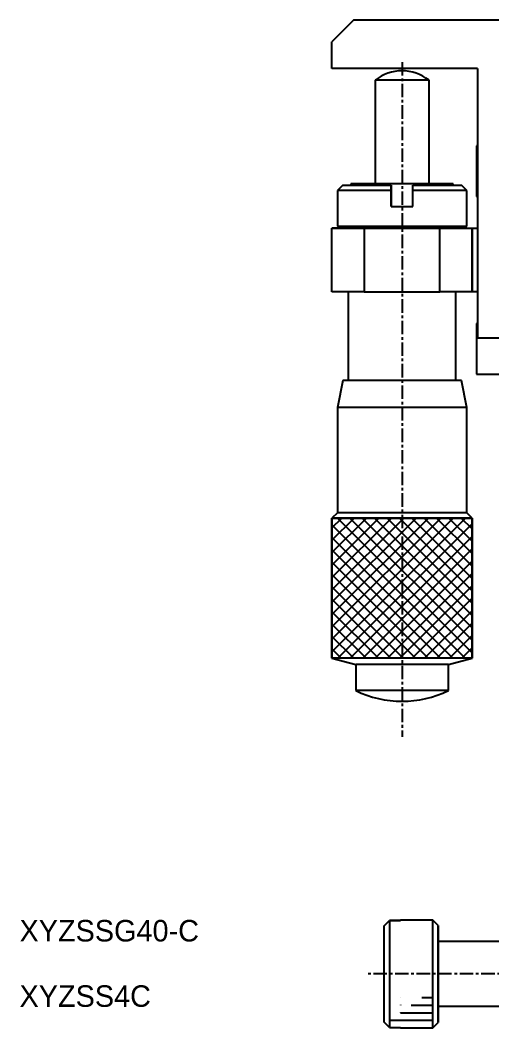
# Model space of a CAD drawing. Extents: x 81 to 317, y 60 to 277.
# Drawn here: x 80.9 to 124.6, y 64.6 to 158.1 of the extents above; entities that cross this region are included whole.
import ezdxf

# ---------------------------------------------------------------- set-up
doc = ezdxf.new("R2010")
doc.units = 0
doc.linetypes.add('CENTER', pattern=[2, 1.25, -0.25, 0.25, -0.25])
doc.layers.get('0').update_dxf_attribs({"linetype": 'CONTINUOUS'})
doc.layers.add('CENTER', color=1, linetype='CENTER')

msp = doc.modelspace()

# ---------------------------------------------------------------- linework, layer by layer
at = {"color": 7, "linetype": 'CONTINUOUS'}
for p, q in [((111.778, 158.116), (109.778, 156.116)), ((128.278, 158.116), (111.778, 158.116)), ((111.779, 158.116), (111.778, 158.116)), ((128.278, 158.116), (111.779, 158.116)), ((109.778, 153.616), (109.778, 156.116)), ((123.278, 153.616), (109.778, 153.616)), ((123.278, 153.616), (123.278, 128.616)), ((113.779, 152.538), (113.779, 142.916)), ((118.779, 152.538), (113.779, 152.538)), ((118.779, 142.916), (118.779, 152.538)), ((123.278, 146.466), (123.179, 146.466)), ((123.179, 146.466), (123.179, 144.116)), ((123.179, 144.116), (123.179, 141.766)), ((110.779, 142.816), (110.279, 142.316)), ((115.278, 142.316), (110.279, 142.316)), ((110.279, 142.316), (110.279, 139.016)), ((110.779, 142.816), (111.525, 142.816)), ((110.779, 142.816), (115.278, 142.816)), ((121.029, 142.916), (111.529, 142.916)), ((111.529, 142.916), (111.529, 142.816)), ((111.779, 142.916), (111.529, 142.916)), ((115.278, 142.816), (115.278, 142.316)), ((115.278, 142.316), (115.278, 140.816)), ((117.278, 142.816), (121.779, 142.816)), ((117.278, 142.316), (117.278, 142.816)), ((122.279, 142.316), (117.278, 142.316)), ((117.278, 140.816), (117.278, 142.316)), ((121.029, 142.916), (120.779, 142.916)), ((121.029, 142.816), (121.029, 142.916)), ((121.029, 142.816), (121.121, 142.816)), ((121.121, 142.816), (121.779, 142.816)), ((122.279, 142.316), (121.779, 142.816)), ((122.279, 139.016), (122.279, 142.316)), ((123.179, 141.766), (123.278, 141.766)), ((115.278, 140.816), (117.278, 140.816)), ((109.779, 132.916), (109.779, 138.816)), ((109.779, 138.816), (112.778, 138.816)), ((110.479, 138.816), (109.779, 138.816)), ((109.779, 138.816), (109.779, 138.816)), ((110.279, 139.016), (116.278, 139.016)), ((110.279, 139.016), (110.479, 138.816)), ((112.778, 138.816), (112.778, 132.916)), ((112.778, 138.816), (119.778, 138.816)), ((116.278, 139.016), (122.279, 139.016)), ((119.778, 132.916), (119.778, 138.816)), ((119.778, 138.816), (122.779, 138.816)), ((122.079, 138.816), (122.279, 139.016)), ((122.079, 138.816), (123.278, 138.816)), ((122.779, 132.916), (122.779, 138.816)), ((122.779, 138.816), (122.779, 132.916)), ((122.779, 138.816), (123.278, 138.816)), ((122.779, 138.816), (122.779, 138.816)), ((112.778, 132.916), (109.779, 132.916)), ((111.279, 132.916), (111.279, 124.666)), ((112.778, 132.916), (119.778, 132.916)), ((122.779, 132.916), (119.778, 132.916)), ((121.279, 124.666), (121.279, 132.916)), ((123.278, 132.916), (122.779, 132.916)), ((122.779, 132.916), (122.779, 132.916)), ((123.278, 129.966), (123.179, 129.966)), ((123.179, 129.966), (123.179, 127.616)), ((128.278, 128.616), (123.278, 128.616)), ((123.179, 127.616), (123.179, 125.266)), ((110.779, 124.666), (110.279, 122.166)), ((121.779, 124.666), (110.779, 124.666)), ((111.279, 124.666), (110.779, 124.666)), ((121.529, 124.666), (111.029, 124.666)), ((111.279, 124.666), (111.029, 124.666)), ((121.529, 124.666), (121.279, 124.666)), ((121.779, 124.666), (121.279, 124.666)), ((122.279, 122.166), (121.779, 124.666)), ((123.179, 125.266), (125.779, 125.266)), ((110.279, 122.166), (110.279, 112.416)), ((122.279, 122.166), (110.279, 122.166)), ((122.279, 112.416), (122.279, 122.166)), ((110.279, 112.416), (109.779, 111.916)), ((122.279, 112.416), (110.279, 112.416)), ((122.779, 111.916), (122.279, 112.416)), ((109.779, 98.916), (109.779, 111.916)), ((109.779, 111.916), (122.779, 111.916)), ((122.779, 111.916), (122.779, 98.916)), ((109.779, 98.916), (111.979, 98.326)), ((122.779, 98.916), (109.779, 98.916)), ((120.579, 98.326), (111.979, 98.326)), ((111.979, 98.326), (111.979, 95.916)), ((120.579, 98.326), (122.779, 98.916)), ((120.579, 95.916), (120.579, 98.326)), ((120.579, 95.916), (111.979, 95.916)), ((114.629, 74.088), (115.129, 74.591)), ((114.629, 65.144), (114.629, 74.088)), ((115.129, 74.591), (115.129, 64.641)), ((116.129, 74.591), (115.129, 74.591)), ((115.129, 74.591), (116.129, 74.591)), ((119.129, 74.616), (116.129, 74.616)), ((116.129, 74.616), (116.129, 74.591)), ((119.129, 64.616), (119.129, 74.616)), ((119.629, 74.116), (119.129, 74.616)), ((119.629, 74.116), (119.629, 65.116)), ((119.629, 72.616), (119.629, 74.116)), ((126.907, 72.616), (119.629, 72.616)), ((119.629, 72.616), (119.629, 66.616)), ((119.629, 66.616), (119.629, 72.616)), ((119.629, 66.616), (127.129, 66.616)), ((119.629, 65.116), (119.629, 66.616)), ((115.129, 64.641), (114.629, 65.144)), ((115.129, 64.641), (116.129, 64.641)), ((116.129, 64.641), (116.129, 64.616)), ((116.129, 64.616), (119.129, 64.616)), ((119.129, 64.616), (119.629, 65.116))]:
    msp.add_line(p, q, dxfattribs=at)
at = {"color": 9, "linetype": 'CONTINUOUS'}
for p, q in [((115.278, 140.816), (115.278, 142.816)), ((109.779, 111.916), (109.779, 98.916)), ((122.779, 111.916), (109.779, 111.916)), ((122.779, 98.916), (122.779, 111.916)), ((122.779, 98.916), (109.779, 98.916))]:
    msp.add_line(p, q, dxfattribs=at)
at = {"color": 3, "linetype": 'CONTINUOUS'}
for p, q in [((109.779, 111.006), (110.688, 111.916)), ((109.779, 109.857), (111.837, 111.916)), ((109.779, 108.708), (112.986, 111.916)), ((109.779, 107.559), (114.135, 111.916)), ((109.779, 106.41), (115.285, 111.916)), ((109.779, 105.261), (116.434, 111.916)), ((109.779, 104.112), (117.583, 111.916)), ((109.779, 102.963), (118.732, 111.916)), ((109.779, 101.814), (119.881, 111.916)), ((109.779, 100.665), (121.03, 111.916)), ((109.779, 99.515), (122.179, 111.916)), ((122.137, 98.916), (109.779, 111.275)), ((122.779, 99.424), (110.286, 111.916)), ((110.328, 98.916), (122.779, 111.366)), ((122.779, 100.573), (111.436, 111.916)), ((122.779, 101.722), (112.585, 111.916)), ((122.779, 102.871), (113.734, 111.916)), ((122.779, 104.02), (114.883, 111.916)), ((122.779, 105.169), (116.032, 111.916)), ((122.779, 106.318), (117.181, 111.916)), ((122.779, 107.467), (118.33, 111.916)), ((122.779, 108.616), (119.479, 111.916)), ((122.779, 109.765), (120.628, 111.916)), ((122.779, 110.914), (121.777, 111.916)), ((120.988, 98.916), (109.779, 110.126)), ((111.477, 98.916), (122.779, 110.217)), ((119.839, 98.916), (109.779, 108.976)), ((112.626, 98.916), (122.779, 109.068)), ((118.69, 98.916), (109.779, 107.827)), ((113.775, 98.916), (122.779, 107.919)), ((117.541, 98.916), (109.779, 106.678)), ((114.924, 98.916), (122.779, 106.77)), ((116.392, 98.916), (109.779, 105.529)), ((116.073, 98.916), (122.779, 105.621)), ((115.243, 98.916), (109.779, 104.38)), ((117.222, 98.916), (122.779, 104.472)), ((114.094, 98.916), (109.779, 103.231)), ((118.371, 98.916), (122.779, 103.323)), ((112.945, 98.916), (109.779, 102.082)), ((119.52, 98.916), (122.779, 102.174)), ((120.669, 98.916), (122.779, 101.025)), ((111.796, 98.916), (109.779, 100.933)), ((110.647, 98.916), (109.779, 99.784)), ((121.818, 98.916), (122.779, 99.876)), ((116.129, 67.441), (116.129, 67.416)), ((118.128, 67.416), (119.129, 67.416)), ((116.129, 66.741), (116.129, 66.716)), ((117.129, 66.716), (119.129, 66.716)), ((116.129, 66.041), (116.129, 66.016)), ((116.129, 66.016), (119.129, 66.016)), ((115.129, 65.316), (119.129, 65.316)), ((116.129, 65.341), (116.129, 65.316))]:
    msp.add_line(p, q, dxfattribs=at)
at = {"color": 7, "linetype": 'CONTINUOUS'}
for centre, radius, start, end in [((116.279, 149.416), 4, 51.31779, 128.68217), ((116.279, 104.661), 9.745, 243.81622, 296.1838)]:
    msp.add_arc(centre, radius, start, end, dxfattribs=at)
at = {"layer": 'CENTER', "color": 1, "linetype": 'CENTER'}
for p, q in [((116.279, 154.216), (116.279, 91.616)), ((128.879, 69.616), (112.879, 69.616))]:
    msp.add_line(p, q, dxfattribs=at)

# ---------------------------------------------------------------- texts
at = {"color": 7, "linetype": 'CONTINUOUS'}
for s, p in [('XYZSSG40-C', (80.799, 72.628)), ('XYZSS4C', (80.799, 66.564))]:
    msp.add_text(s, height=2, dxfattribs=at).set_placement(p)

doc.saveas('drawing.dxf')
